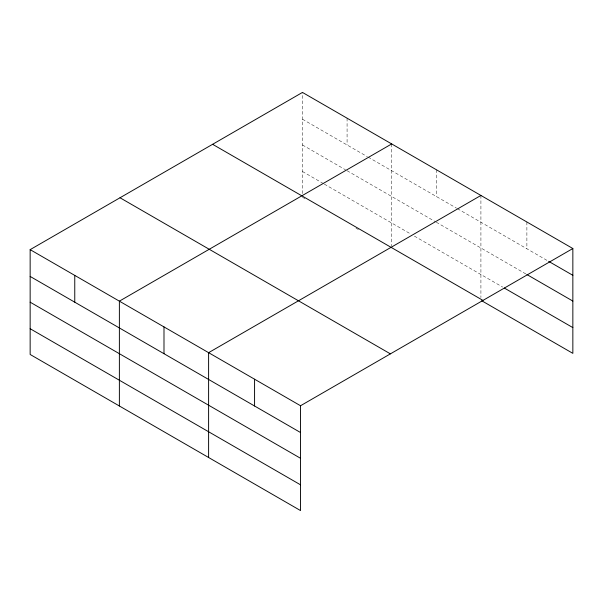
<?xml version="1.0" encoding="UTF-8"?>
<svg xmlns="http://www.w3.org/2000/svg" width="603" height="603" viewBox="0 0 603 603"><rect width="100%" height="100%" fill="white"/><g stroke="black" fill="none" stroke-linecap="round" stroke-linejoin="round"><path stroke-width="0.45" stroke-dasharray="3.02 2.26" d="M302.465 193.578L302.465 92.425M302.465 119.206L367.355 156.674M368.169 157.142L456.584 208.186M457.398 208.653L547.848 260.88M302.465 144.961L345.459 169.782M347.079 170.717L435.494 221.768M436.308 222.236L526.886 274.531M302.465 171.501L323.555 183.674M324.361 184.141L411.156 234.25M414.404 236.127L502.691 287.096M302.465 197.256L304.899 198.658M356.004 228.16L358.431 229.57M526.886 221.987L526.886 248.775M480.915 195.455L480.915 297.528M436.308 169.692L436.308 196.48M391.694 143.936L391.694 246.009M347.079 118.18L347.079 144.969"/><path stroke-width="0.9" d="M481.722 300.746L572.85 353.358L572.85 248.526L302.465 92.425L30.15 249.642L30.15 354.474L300.535 510.575L300.535 405.744L30.15 249.642M391.694 143.936L119.379 301.153L119.379 405.985M480.915 195.455L208.608 352.672L208.608 457.504M300.535 405.744L572.85 248.526M548.655 261.348L572.85 275.315M526.886 274.531L572.85 301.07M504.304 288.03L572.85 327.602M212.603 144.305L482.988 300.407M120.012 197.761L390.397 353.863M30.15 276.43L300.535 432.532M30.15 302.178L300.535 458.288M30.15 328.718L300.535 484.827M254.572 379.212L254.572 405.992M163.993 326.916L163.993 353.697M74.764 275.398L74.764 302.186"/></g></svg>
